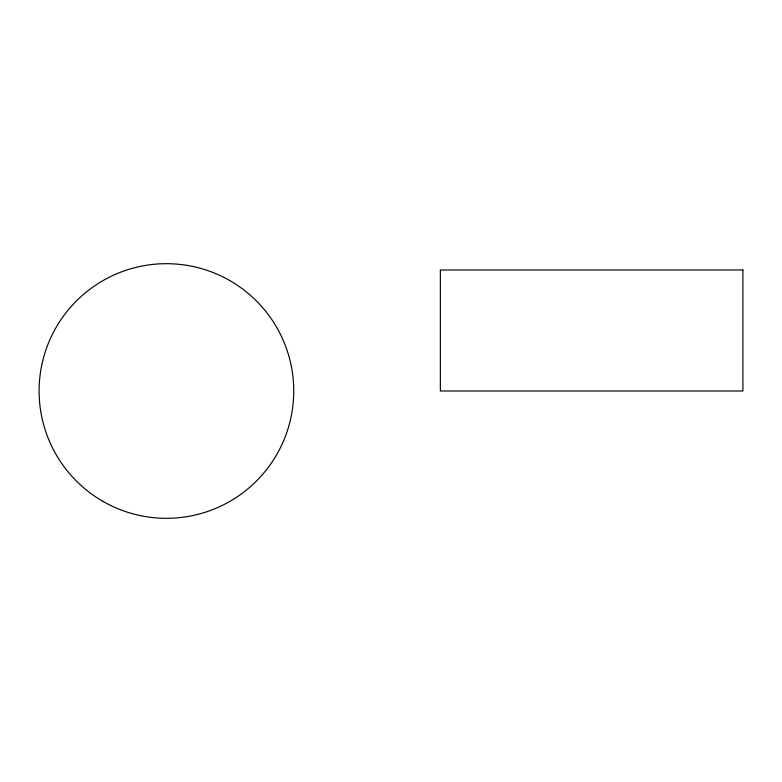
<?xml version="1.0" encoding="UTF-8"?>
<svg xmlns="http://www.w3.org/2000/svg" width="782" height="782" viewBox="0 0 782 782"><rect width="100%" height="100%" fill="white"/><g stroke="black" fill="none" stroke-linecap="round" stroke-linejoin="round"><path stroke-width="1.17" d="M742.9 269.986L440.364 269.986L440.364 391L742.9 391L742.9 269.986M102.765 501.262A127.319 127.319 0 0 0 293.739 391A127.319 127.319 0 0 0 102.765 280.738A127.319 127.319 0 0 0 102.765 501.262"/></g></svg>
